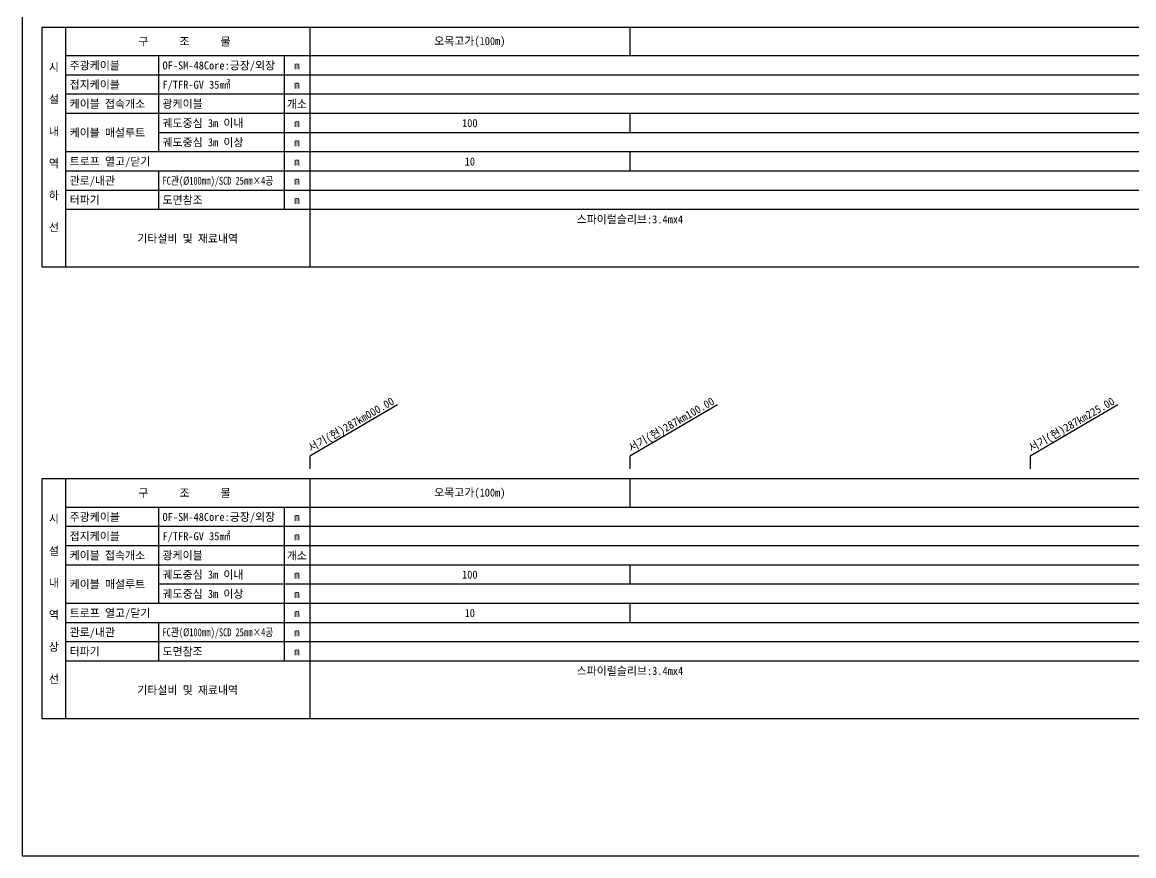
# Model space of a CAD drawing. Header units: millimetres. Extents: x 1510 to 2306, y 1103 to 1810.
# Drawn here: x 1509.9 to 1857, y 1103.1 to 1363.4 of the extents above; entities that cross this region are included whole.
import ezdxf
from ezdxf.enums import TextEntityAlignment as Align
from ezdxf.xclip import XClip

# ---------------------------------------------------------------- set-up
doc = ezdxf.new("R2010")
doc.units = ezdxf.units.MM
doc.header["$LTSCALE"] = 10
doc.header["$MEASUREMENT"] = 0
doc.header["$XCLIPFRAME"] = 2
for name, color, linetype in [('TT-TABL-LIN1', 4, 'Continuous'), ('TT-TABL-LIN2', 1, 'Continuous'), ('TT-TABL-TEX1', 6, 'Continuous'), ('TT-TABL-TEX2', 3, 'Continuous'), ('TZ-BASE', 253, 'Continuous'), ('TZ-LEAL', 1, 'Continuous'), ('TZ-LEAT', 3, 'Continuous')]:
    doc.layers.add(name, color=color, linetype=linetype)
doc.layers.add('TX-PAPR', color=2, linetype='Continuous', plot=False)
doc.styles.get("Standard").update_dxf_attribs({"font": 'GulimChe.ttf'})
doc.styles.add('굴림체', font='GulimChe.ttf')

# ---------------------------------------------------------------- blocks, each defined once
blk = doc.blocks.new('JD-FSDGKLDGLK3FSD3')
at = {"layer": 'TZ-BASE'}
for p, q in [((24.54, 143.31), (43.13, -206.55)), ((24.54, 143.31), (43.13, -206.55)), ((124.68, 143.31), (143.27, -206.55)), ((224.82, 143.3), (243.41, -206.56))]:
    blk.add_line(p, q, dxfattribs=at)
blk = doc.blocks.new('JD-경부고속하선표_190503')
at = {"layer": 'TT-TABL-LIN1'}
blk.add_lwpolyline([(2, 114), (785.58, 114), (785.58, 39), (2, 39)], close=True, dxfattribs=at)
at = {"layer": 'TT-TABL-LIN2'}
for p, q in [((85.58, 114), (85.58, 39)), ((77.58, 105), (77.58, 57))]:
    blk.add_line(p, q, dxfattribs=at)
for points in [[(9.33, 114), (9.33, 39)], [(785.58, 105), (9.33, 105)], [(38.33, 105), (38.33, 75)], [(785.58, 99), (9.33, 99)], [(785.58, 93), (9.33, 93)], [(785.58, 87), (9.33, 87)], [(785.58, 81), (38.33, 81)], [(785.58, 75), (9.33, 75)], [(785.58, 69), (9.33, 69)], [(38.33, 69), (38.33, 57)], [(785.58, 63), (9.33, 63)], [(785.58, 57), (9.33, 57)]]:
    blk.add_lwpolyline(points, dxfattribs=at)
at = {"layer": 'TT-TABL-TEX1'}
for s, p in [('구      조      물', (46.45, 109.5)), ('시', (5.66, 101.5)), ('설', (5.66, 91.5)), ('내', (5.66, 81.5)), ('역', (5.66, 71.5)), ('하', (5.66, 61.5)), ('선', (5.66, 51.5))]:
    blk.add_text(s, height=2.5, rotation=0, dxfattribs=at).set_placement(p, align=Align.MIDDLE)
at = {"layer": 'TT-TABL-TEX2'}
for s, p in [('주광케이블', (10.59, 102)), ('OF-SM-48Core:긍장/외장', (39.59, 102)), ('접지케이블', (10.59, 96)), ('F/TFR-GV 35㎟', (39.59, 96)), ('케이블 접속개소', (10.59, 90)), ('광케이블', (39.59, 90)), ('궤도중심 3m 이내', (39.59, 84)), ('케이블 매설루트', (10.59, 81)), ('궤도중심 3m 이상', (39.59, 78)), ('트로프 열고/닫기', (10.59, 72)), ('관로/내관', (10.59, 66)), ('터파기', (10.59, 60)), ('도면참조', (39.59, 60))]:
    blk.add_text(s, height=2.5, rotation=0, dxfattribs=at).set_placement(p, align=Align.MIDDLE_LEFT)
for s, p in [('m', (81.58, 102)), ('m', (81.58, 96)), ('m', (81.58, 96)), ('개소', (81.58, 90)), ('m', (81.58, 84)), ('m', (81.58, 78)), ('m', (81.58, 72)), ('m', (81.58, 66)), ('m', (81.58, 60)), ('기타설비 및 재료내역', (47.45, 48))]:
    blk.add_text(s, height=2.5, rotation=0, dxfattribs=at).set_placement(p, align=Align.MIDDLE)
at = {"layer": 'TT-TABL-TEX2', "width": 0.8}
blk.add_text('FC관(Ø100㎜)/SCD 25㎜×4공', height=2.5, rotation=0, dxfattribs=at).set_placement((39.59, 66), align=Align.MIDDLE_LEFT)
blk = doc.blocks.new('JD-경부고속상선표_190503')
at = {"layer": 'TT-TABL-LIN1'}
blk.add_lwpolyline([(2, 114), (785.58, 114), (785.58, 39), (2, 39)], close=True, dxfattribs=at)
at = {"layer": 'TT-TABL-LIN2'}
for p, q in [((85.58, 114), (85.58, 39)), ((77.58, 105), (77.58, 57))]:
    blk.add_line(p, q, dxfattribs=at)
for points in [[(9.33, 114), (9.33, 39)], [(785.58, 105), (9.33, 105)], [(38.33, 105), (38.33, 75)], [(785.58, 99), (9.33, 99)], [(785.58, 93), (9.33, 93)], [(785.58, 87), (9.33, 87)], [(785.58, 81), (38.33, 81)], [(785.58, 75), (9.33, 75)], [(785.58, 69), (9.33, 69)], [(38.33, 69), (38.33, 57)], [(785.58, 63), (9.33, 63)], [(785.58, 57), (9.33, 57)]]:
    blk.add_lwpolyline(points, dxfattribs=at)
at = {"layer": 'TT-TABL-TEX1'}
for s, p in [('구      조      물', (46.45, 109.5)), ('시', (5.66, 101.5)), ('설', (5.66, 91.5)), ('내', (5.66, 81.5)), ('역', (5.66, 71.5)), ('상', (5.66, 61.5)), ('선', (5.66, 51.5))]:
    blk.add_text(s, height=2.5, rotation=0, dxfattribs=at).set_placement(p, align=Align.MIDDLE)
at = {"layer": 'TT-TABL-TEX2'}
for s, p in [('주광케이블', (10.59, 102)), ('OF-SM-48Core:긍장/외장', (39.59, 102)), ('접지케이블', (10.59, 96)), ('F/TFR-GV 35㎟', (39.59, 96)), ('케이블 접속개소', (10.59, 90)), ('광케이블', (39.59, 90)), ('궤도중심 3m 이내', (39.59, 84)), ('케이블 매설루트', (10.59, 81)), ('궤도중심 3m 이상', (39.59, 78)), ('트로프 열고/닫기', (10.59, 72)), ('관로/내관', (10.59, 66)), ('터파기', (10.59, 60)), ('도면참조', (39.59, 60))]:
    blk.add_text(s, height=2.5, rotation=0, dxfattribs=at).set_placement(p, align=Align.MIDDLE_LEFT)
for s, p in [('m', (81.58, 102)), ('m', (81.58, 96)), ('m', (81.58, 96)), ('개소', (81.58, 90)), ('m', (81.58, 84)), ('m', (81.58, 78)), ('m', (81.58, 72)), ('m', (81.58, 66)), ('m', (81.58, 60)), ('기타설비 및 재료내역', (47.45, 48))]:
    blk.add_text(s, height=2.5, rotation=0, dxfattribs=at).set_placement(p, align=Align.MIDDLE)
at = {"layer": 'TT-TABL-TEX2', "width": 0.8}
blk.add_text('FC관(Ø100㎜)/SCD 25㎜×4공', height=2.5, rotation=0, dxfattribs=at).set_placement((39.59, 66), align=Align.MIDDLE_LEFT)

msp = doc.modelspace()

# ---------------------------------------------------------------- linework, layer by layer
at = {"layer": 'TX-PAPR'}
msp.add_lwpolyline([(1509.89, 1103.05), (2305.89, 1103.05), (2305.89, 1619.05), (1509.89, 1619.05)], close=True, dxfattribs=at)
at = {"layer": 'TZ-LEAL'}
for points in [[(1699.68, 1361.87), (1699.68, 1352.87)], [(1699.68, 1334.87), (1699.68, 1328.87)], [(1699.68, 1322.87), (1699.68, 1316.87)], [(1627.07, 1243.87), (1599.68, 1227.85), (1599.68, 1223.85)], [(1727.07, 1243.87), (1699.68, 1227.85), (1699.68, 1223.85)], [(1852.07, 1243.87), (1824.68, 1227.85), (1824.68, 1223.85)], [(1699.68, 1220.85), (1699.68, 1211.85)], [(1699.68, 1193.85), (1699.68, 1187.85)], [(1699.68, 1181.85), (1699.68, 1175.85)]]:
    msp.add_lwpolyline(points, dxfattribs=at)

# ---------------------------------------------------------------- block references
at = {"layer": 'TT-TABL-LIN2'}
for name, p in [('JD-경부고속하선표_190503', (1514.11, 1247.87)), ('JD-경부고속상선표_190503', (1514.11, 1106.85))]:
    msp.add_blockref(name, p, dxfattribs=at)
at = {"layer": 'TZ-BASE'}
ref = msp.add_blockref('JD-FSDGKLDGLK3FSD3', (1596.08, 1482.01), dxfattribs=at)
XClip(ref).set_block_clipping_path([(699.9307781947, 75.6432794993), (-0.068926229, 74.9999683278), (0.0689262292, -74.9999686265), (700.0686305886, -74.3566571564)])

# ---------------------------------------------------------------- texts
at = {"layer": 'TT-TABL-TEX2', "style": '굴림체'}
for p in [(1649.68, 1357.37), (1649.68, 1216.35)]:
    msp.add_text('오목고가(100m)', height=2.5, dxfattribs=at).set_placement(p, align=Align.MIDDLE)
at = {"layer": 'TT-TABL-TEX2'}
for s, p in [('100', (1649.68, 1331.87)), ('10', (1649.68, 1319.87)), ('100', (1649.68, 1190.85)), ('10', (1649.68, 1178.85))]:
    msp.add_text(s, height=2.5, dxfattribs=at).set_placement(p, align=Align.MIDDLE_CENTER)
for p in [(1699.68, 1301.87), (1699.68, 1160.85)]:
    msp.add_text('스파이럴슬리브:3.4mx4', height=2.5, dxfattribs=at).set_placement(p, align=Align.MIDDLE)
at = {"layer": 'TZ-LEAT', "style": '굴림체'}
for s, p in [('서기(현)287km000.00', (1613.18, 1236.64)), ('서기(현)287km100.00', (1713.18, 1236.64)), ('서기(현)287km225.00', (1838.18, 1236.64))]:
    msp.add_text(s, height=2.5, rotation=30, dxfattribs=at).set_placement(p, align=Align.CENTER)

doc.saveas('drawing.dxf')
